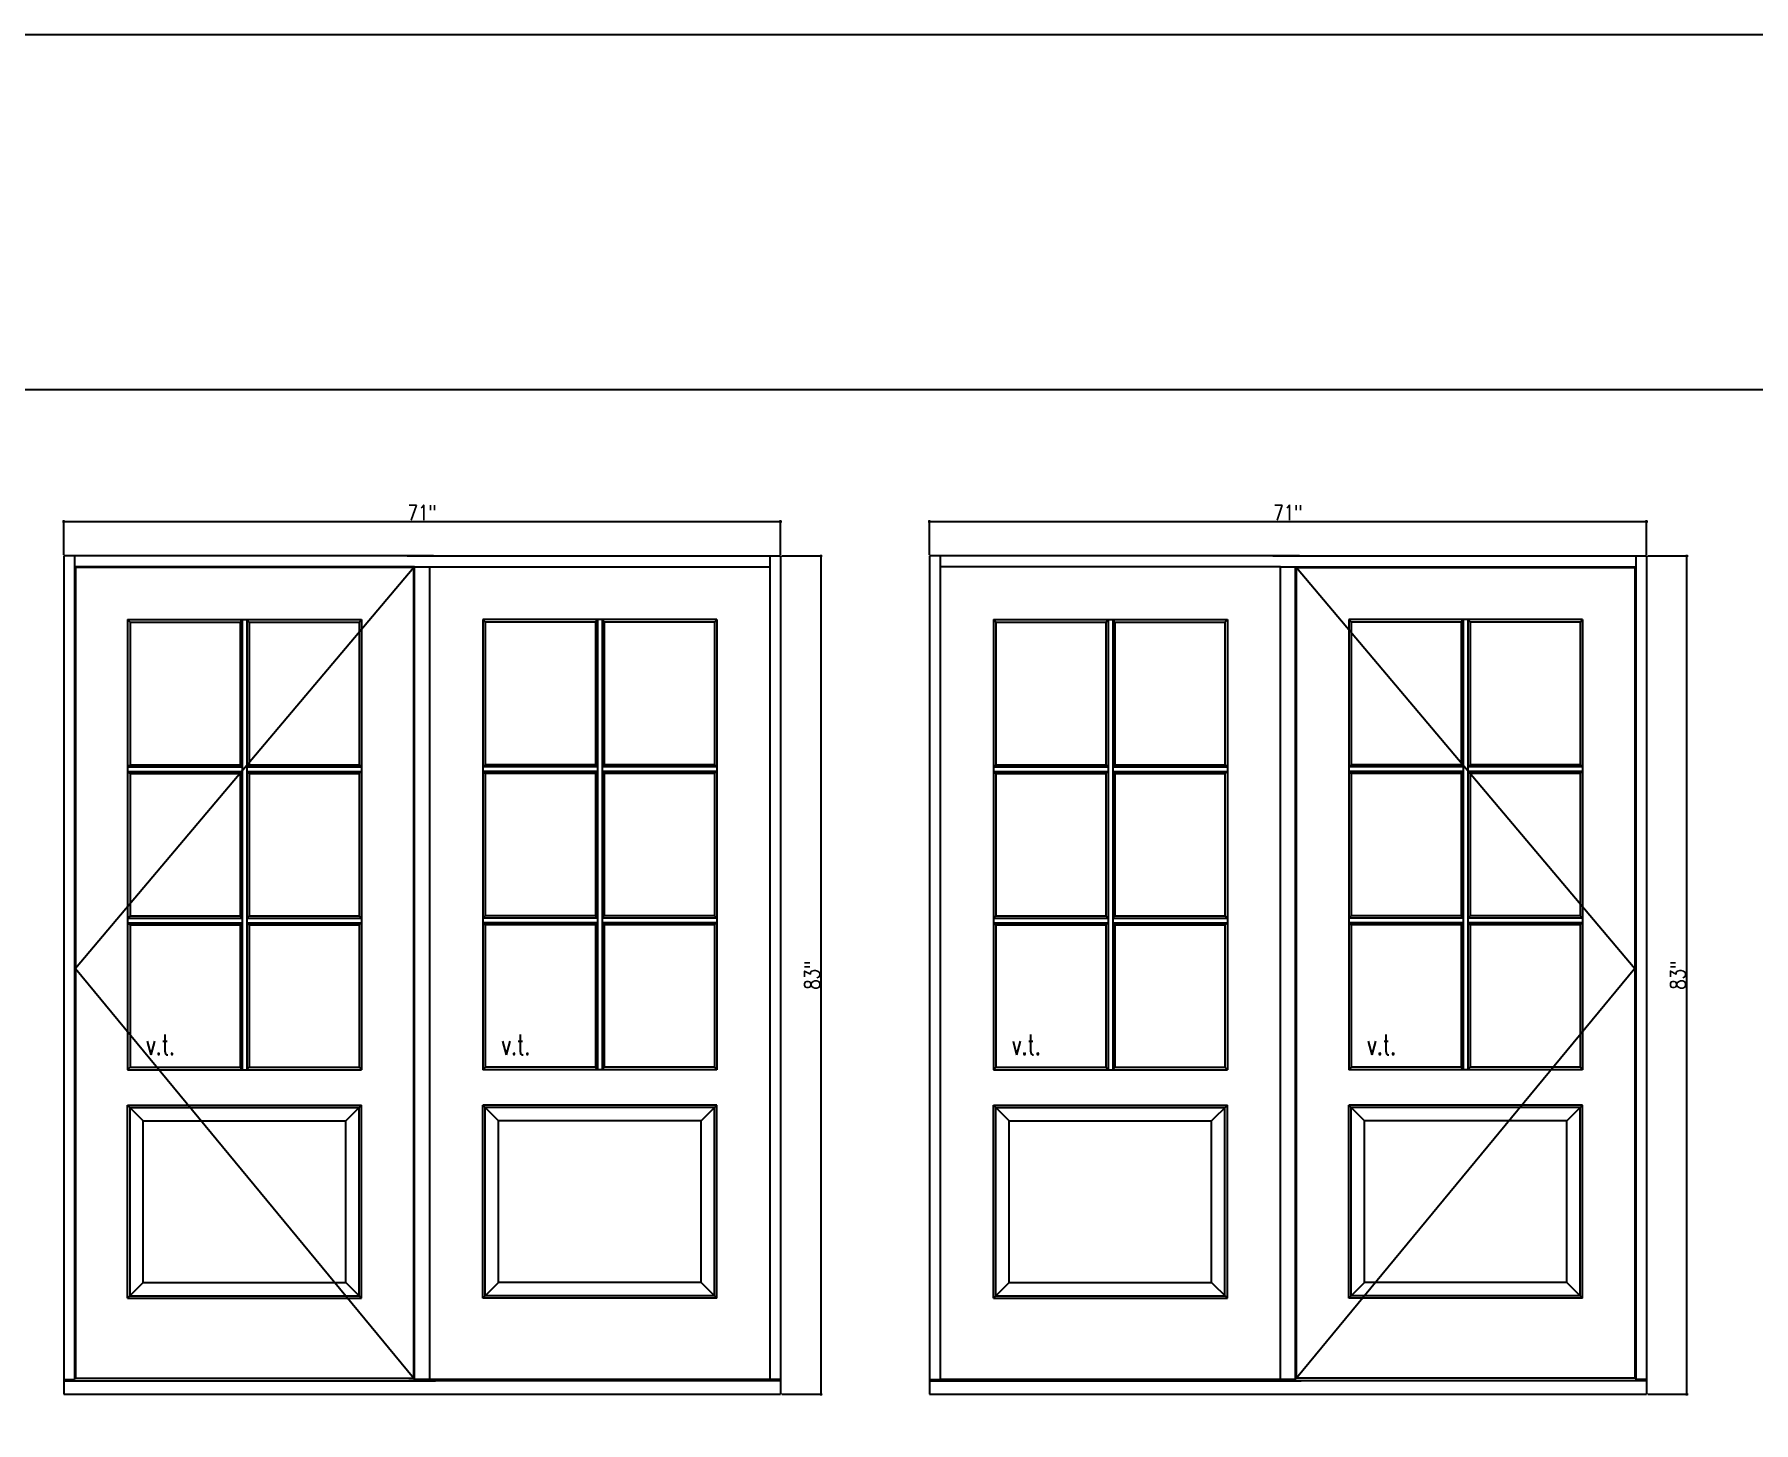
# Model space of a CAD drawing. Header units: inches. Extents: x 1985 to 11287, y 379 to 4336.
# Drawn here: x 8201.7 to 8372, y 4198.9 to 4336.4 of the extents above; entities that cross this region are included whole.
import ezdxf

# ---------------------------------------------------------------- set-up
doc = ezdxf.new("R2010")
doc.units = ezdxf.units.IN
doc.header["$MEASUREMENT"] = 0
doc.layers.get('0').update_dxf_attribs({"linetype": 'CONTINUOUS'})
doc.layers.get('Defpoints').update_dxf_attribs({"linetype": 'CONTINUOUS'})
for name, color, linetype in [('COTE1-1 99', 7, 'CONTINUOUS'), ('elevation 99', 7, 'CONTINUOUS'), ('opening side 99', 1, 'CONTINUOUS'), ('separation 99', 3, 'CONTINUOUS')]:
    doc.layers.add(name, color=color, linetype=linetype)
doc.styles.get("Standard").update_dxf_attribs({"font": 'txt.shx', "width": 0.8})
doc.dimstyles.new('Elevation', dxfattribs={"dimscale": 2, "dimtxt": 0.75, "dimasz": 0.0625, "dimexe": 0.0625, "dimexo": 0.0625, "dimgap": 0.0625, "dimtad": 1, "dimdec": 5, "dimzin": 0, "dimdsep": 46, "dimlunit": 5, "dimtxsty": 'Standard', "dimblk1": 'OBLIQUE', "dimblk2": 'OBLIQUE', "dimsah": 1, "dimcen": 2, "dimdle": 0.0625, "dimclrd": 1, "dimclre": 1, "dimadec": 1, "dimazin": 0, "dimtfac": 0.375, "dimtdec": 5, "dimtmove": 0, "dimatfit": 3, "dimldrblk": 'OBLIQUE', "dimfxl": 1, "dimfrac": 2, "dimtolj": 1, "dimtzin": 0, "dimarcsym": 0})

# ---------------------------------------------------------------- blocks, each defined once
blk = doc.blocks.new('_OBLIQUE')
at = {"color": 0, "linetype": 'ByBlock'}
blk.add_line((-0.5, -0.5), (0.5, 0.5), dxfattribs=at)
blk = doc.blocks.new('*D543')
at = {"layer": 'COTE1-1 99', "color": 1, "lineweight": -2, "transparency": 16777216}
for p, q in [((8204.52, 4288.14), (8275.77, 4288.14)), ((8204.64, 4284.86), (8204.64, 4288.27)), ((8275.64, 4284.86), (8275.64, 4288.27))]:
    blk.add_line(p, q, dxfattribs=at)
at = {"layer": 'Defpoints', "color": 0, "transparency": 16777216}
for p in [(8275.64, 4288.14), (8204.64, 4284.73), (8275.64, 4284.73)]:
    blk.add_point(p, dxfattribs=at)
at = {"layer": 'COTE1-1 99', "color": 1, "lineweight": -2, "transparency": 16777216, "xscale": 0.125, "yscale": 0.125, "zscale": 0.125, "rotation": 180}
blk.add_blockref('_OBLIQUE', (8204.64, 4288.14), dxfattribs=at)
at = {"layer": 'COTE1-1 99', "color": 1, "lineweight": -2, "transparency": 16777216, "xscale": 0.125, "yscale": 0.125, "zscale": 0.125}
blk.add_blockref('_OBLIQUE', (8275.64, 4288.14), dxfattribs=at)
at = {"layer": 'COTE1-1 99', "color": 0, "transparency": 16777216, "insert": (8240.14, 4289.02), "char_height": 1.5, "attachment_point": 5}
blk.add_mtext('\\A1;71"', dxfattribs=at)
blk = doc.blocks.new('*D544')
at = {"layer": 'COTE1-1 99', "color": 1, "lineweight": -2, "transparency": 16777216}
for p, q in [((8275.77, 4284.73), (8279.77, 4284.73)), ((8279.65, 4201.61), (8279.65, 4284.86)), ((8275.77, 4201.73), (8279.77, 4201.73))]:
    blk.add_line(p, q, dxfattribs=at)
at = {"layer": 'Defpoints', "color": 0, "transparency": 16777216}
for p in [(8275.64, 4284.73), (8279.65, 4284.73), (8275.64, 4201.73)]:
    blk.add_point(p, dxfattribs=at)
at = {"layer": 'COTE1-1 99', "color": 1, "lineweight": -2, "transparency": 16777216, "xscale": 0.125, "yscale": 0.125, "zscale": 0.125}
for p, rotation in [((8279.65, 4284.73), 90), ((8279.65, 4201.73), 270)]:
    blk.add_blockref('_OBLIQUE', p, dxfattribs=dict(at, rotation=rotation))
at = {"layer": 'COTE1-1 99', "color": 0, "transparency": 16777216, "insert": (8278.77, 4243.23), "char_height": 1.5, "attachment_point": 5, "rotation": 90}
blk.add_mtext('\\A1;83"', dxfattribs=at)
blk = doc.blocks.new('*D545')
at = {"layer": 'COTE1-1 99', "color": 1, "lineweight": -2, "transparency": 16777216}
for p, q in [((8290.27, 4288.14), (8361.52, 4288.14)), ((8290.39, 4284.86), (8290.39, 4288.27)), ((8361.39, 4284.86), (8361.39, 4288.27))]:
    blk.add_line(p, q, dxfattribs=at)
at = {"layer": 'Defpoints', "color": 0, "transparency": 16777216}
for p in [(8361.39, 4288.14), (8290.39, 4284.73), (8361.39, 4284.73)]:
    blk.add_point(p, dxfattribs=at)
at = {"layer": 'COTE1-1 99', "color": 1, "lineweight": -2, "transparency": 16777216, "xscale": 0.125, "yscale": 0.125, "zscale": 0.125, "rotation": 180}
blk.add_blockref('_OBLIQUE', (8290.39, 4288.14), dxfattribs=at)
at = {"layer": 'COTE1-1 99', "color": 1, "lineweight": -2, "transparency": 16777216, "xscale": 0.125, "yscale": 0.125, "zscale": 0.125}
blk.add_blockref('_OBLIQUE', (8361.39, 4288.14), dxfattribs=at)
at = {"layer": 'COTE1-1 99', "color": 0, "transparency": 16777216, "insert": (8325.89, 4289.02), "char_height": 1.5, "attachment_point": 5}
blk.add_mtext('\\A1;71"', dxfattribs=at)
blk = doc.blocks.new('*D546')
at = {"layer": 'COTE1-1 99', "color": 1, "lineweight": -2, "transparency": 16777216}
for p, q in [((8361.52, 4284.73), (8365.52, 4284.73)), ((8365.4, 4201.61), (8365.4, 4284.86)), ((8361.52, 4201.73), (8365.52, 4201.73))]:
    blk.add_line(p, q, dxfattribs=at)
at = {"layer": 'Defpoints', "color": 0, "transparency": 16777216}
for p in [(8361.39, 4284.73), (8365.4, 4284.73), (8361.39, 4201.73)]:
    blk.add_point(p, dxfattribs=at)
at = {"layer": 'COTE1-1 99', "color": 1, "lineweight": -2, "transparency": 16777216, "xscale": 0.125, "yscale": 0.125, "zscale": 0.125}
for p, rotation in [((8365.4, 4284.73), 90), ((8365.4, 4201.73), 270)]:
    blk.add_blockref('_OBLIQUE', p, dxfattribs=dict(at, rotation=rotation))
at = {"layer": 'COTE1-1 99', "color": 0, "transparency": 16777216, "insert": (8364.52, 4243.23), "char_height": 1.5, "attachment_point": 5, "rotation": 90}
blk.add_mtext('\\A1;83"', dxfattribs=at)

msp = doc.modelspace()

# ---------------------------------------------------------------- linework, layer by layer
at = {"layer": 'elevation 99'}
for p, q in [((8204.642526, 4284.732413), (8204.642526, 4201.732413)), ((8241.267726, 4284.732413), (8204.642526, 4284.732413)), ((8205.705026, 4284.732413), (8205.705026, 4203.191942)), ((8238.642726, 4284.732413), (8275.642726, 4284.732413)), ((8274.580226, 4284.732413), (8274.580226, 4203.191942)), ((8275.642726, 4284.732413), (8275.642726, 4201.732413)), ((8327.019823, 4284.732413), (8290.394623, 4284.732413)), ((8290.394623, 4284.732413), (8290.394623, 4201.732413)), ((8291.457123, 4284.732413), (8291.457123, 4203.191942)), ((8324.394823, 4284.732413), (8361.394823, 4284.732413)), ((8360.332323, 4284.732413), (8360.332323, 4203.191942)), ((8361.394823, 4284.732413), (8361.394823, 4201.732413)), ((8239.392626, 4283.669913), (8205.705026, 4283.669913)), ((8205.798776, 4283.576163), (8205.798776, 4203.322884)), ((8239.298876, 4283.576163), (8205.798776, 4283.576163)), ((8239.298876, 4203.322884), (8239.298876, 4283.576163)), ((8239.392626, 4203.191942), (8239.392626, 4283.669913)), ((8239.392626, 4283.669913), (8240.892626, 4283.669913)), ((8240.892626, 4283.669913), (8274.580226, 4283.669913)), ((8240.892626, 4203.191942), (8240.892626, 4283.669913)), ((8325.144723, 4283.669913), (8291.457123, 4283.669913)), ((8325.144723, 4203.191942), (8325.144723, 4283.669913)), ((8325.144723, 4283.669913), (8326.644723, 4283.669913)), ((8326.644723, 4203.191942), (8326.644723, 4283.669913)), ((8326.644723, 4283.669913), (8360.332323, 4283.669913)), ((8326.738473, 4203.322884), (8326.738473, 4283.576163)), ((8326.738473, 4283.576163), (8360.238573, 4283.576163)), ((8360.238573, 4283.576163), (8360.238573, 4203.322884)), ((8210.96394, 4278.437736), (8210.96394, 4233.870741)), ((8210.96394, 4278.437736), (8234.134313, 4278.437736)), ((8211.205011, 4278.169864), (8210.96394, 4278.437736)), ((8211.205011, 4278.169864), (8211.205011, 4264.066364)), ((8211.205011, 4278.169864), (8222.111626, 4278.169864)), ((8222.111626, 4278.169864), (8222.315826, 4278.437736)), ((8222.111626, 4278.169864), (8222.111626, 4264.066364)), ((8222.315826, 4278.437736), (8222.315826, 4233.870741)), ((8222.782426, 4278.437736), (8222.782426, 4233.870741)), ((8222.782426, 4278.437736), (8222.986626, 4278.169864)), ((8222.986626, 4278.169864), (8222.986626, 4264.066364)), ((8222.986626, 4278.169864), (8233.893241, 4278.169864)), ((8233.893241, 4278.169864), (8234.134313, 4278.437736)), ((8233.893241, 4278.169864), (8233.893241, 4264.066364)), ((8234.134313, 4278.437736), (8234.134313, 4233.870741)), ((8246.392011, 4278.169864), (8246.15094, 4278.437736)), ((8269.321313, 4278.437736), (8246.15094, 4278.437736)), ((8246.15094, 4278.437736), (8246.15094, 4233.870741)), ((8257.298626, 4278.169864), (8246.392011, 4278.169864)), ((8246.392011, 4278.169864), (8246.392011, 4264.066364)), ((8257.502826, 4278.437736), (8257.298626, 4278.169864)), ((8257.298626, 4278.169864), (8257.298626, 4264.066364)), ((8257.502826, 4278.437736), (8257.502826, 4233.870741)), ((8258.173626, 4278.169864), (8257.969426, 4278.437736)), ((8257.969426, 4278.437736), (8257.969426, 4233.870741)), ((8258.173626, 4278.169864), (8258.173626, 4264.066364)), ((8269.080241, 4278.169864), (8258.173626, 4278.169864)), ((8269.080241, 4278.169864), (8269.321313, 4278.437736)), ((8269.080241, 4278.169864), (8269.080241, 4264.066364)), ((8269.321313, 4278.437736), (8269.321313, 4233.870741)), ((8296.957108, 4278.169864), (8296.716037, 4278.437736)), ((8296.716037, 4278.437736), (8319.88641, 4278.437736)), ((8296.716037, 4278.437736), (8296.716037, 4233.870741)), ((8296.957108, 4278.169864), (8307.863723, 4278.169864)), ((8296.957108, 4278.169864), (8296.957108, 4264.066364)), ((8307.863723, 4278.169864), (8308.067923, 4278.437736)), ((8307.863723, 4278.169864), (8307.863723, 4264.066364)), ((8308.067923, 4278.437736), (8308.067923, 4233.870741)), ((8308.534523, 4278.437736), (8308.738723, 4278.169864)), ((8308.534523, 4278.437736), (8308.534523, 4233.870741)), ((8308.738723, 4278.169864), (8319.645338, 4278.169864)), ((8308.738723, 4278.169864), (8308.738723, 4264.066364)), ((8319.645338, 4278.169864), (8319.88641, 4278.437736)), ((8319.645338, 4278.169864), (8319.645338, 4264.066364)), ((8319.88641, 4278.437736), (8319.88641, 4233.870741)), ((8331.903037, 4278.437736), (8331.903037, 4233.870741)), ((8355.07341, 4278.437736), (8331.903037, 4278.437736)), ((8332.144108, 4278.169864), (8331.903037, 4278.437736)), ((8332.144108, 4278.169864), (8332.144108, 4264.066364)), ((8343.050723, 4278.169864), (8332.144108, 4278.169864)), ((8343.254923, 4278.437736), (8343.050723, 4278.169864)), ((8343.050723, 4278.169864), (8343.050723, 4264.066364)), ((8343.254923, 4278.437736), (8343.254923, 4233.870741)), ((8343.721523, 4278.437736), (8343.721523, 4233.870741)), ((8343.925723, 4278.169864), (8343.721523, 4278.437736)), ((8354.832338, 4278.169864), (8343.925723, 4278.169864)), ((8343.925723, 4278.169864), (8343.925723, 4264.066364)), ((8354.832338, 4278.169864), (8355.07341, 4278.437736)), ((8354.832338, 4278.169864), (8354.832338, 4264.066364)), ((8355.07341, 4278.437736), (8355.07341, 4233.870741)), ((8211.205011, 4264.066364), (8210.96394, 4263.862164)), ((8210.96394, 4263.862164), (8222.315826, 4263.862164)), ((8211.205011, 4264.066364), (8222.111626, 4264.066364)), ((8222.111626, 4264.066364), (8222.315826, 4263.862164)), ((8222.986626, 4264.066364), (8222.782426, 4263.862164)), ((8222.782426, 4263.862164), (8234.134313, 4263.862164)), ((8222.986626, 4264.066364), (8233.893241, 4264.066364)), ((8233.893241, 4264.066364), (8234.134313, 4263.862164)), ((8246.392011, 4264.066364), (8246.15094, 4263.862164)), ((8257.502826, 4263.862164), (8246.15094, 4263.862164)), ((8257.298626, 4264.066364), (8246.392011, 4264.066364)), ((8257.298626, 4264.066364), (8257.502826, 4263.862164)), ((8258.173626, 4264.066364), (8257.969426, 4263.862164)), ((8269.321313, 4263.862164), (8257.969426, 4263.862164)), ((8269.080241, 4264.066364), (8258.173626, 4264.066364)), ((8269.080241, 4264.066364), (8269.321313, 4263.862164)), ((8296.957108, 4264.066364), (8296.716037, 4263.862164)), ((8296.716037, 4263.862164), (8308.067923, 4263.862164)), ((8296.957108, 4264.066364), (8307.863723, 4264.066364)), ((8307.863723, 4264.066364), (8308.067923, 4263.862164)), ((8308.738723, 4264.066364), (8308.534523, 4263.862164)), ((8308.534523, 4263.862164), (8319.88641, 4263.862164)), ((8308.738723, 4264.066364), (8319.645338, 4264.066364)), ((8319.645338, 4264.066364), (8319.88641, 4263.862164)), ((8332.144108, 4264.066364), (8331.903037, 4263.862164)), ((8343.254923, 4263.862164), (8331.903037, 4263.862164)), ((8343.050723, 4264.066364), (8332.144108, 4264.066364)), ((8343.050723, 4264.066364), (8343.254923, 4263.862164)), ((8343.925723, 4264.066364), (8343.721523, 4263.862164)), ((8355.07341, 4263.862164), (8343.721523, 4263.862164)), ((8354.832338, 4264.066364), (8343.925723, 4264.066364)), ((8354.832338, 4264.066364), (8355.07341, 4263.862164)), ((8210.96394, 4263.395564), (8222.315826, 4263.395564)), ((8211.205011, 4263.191364), (8210.96394, 4263.395564)), ((8211.205011, 4263.191364), (8222.111626, 4263.191364)), ((8211.205011, 4263.191364), (8211.205011, 4249.087864)), ((8222.111626, 4263.191364), (8222.315826, 4263.395564)), ((8222.111626, 4263.191364), (8222.111626, 4249.087864)), ((8222.986626, 4263.191364), (8222.782426, 4263.395564)), ((8222.782426, 4263.395564), (8234.134313, 4263.395564)), ((8222.986626, 4263.191364), (8233.893241, 4263.191364)), ((8222.986626, 4263.191364), (8222.986626, 4249.087864)), ((8233.893241, 4263.191364), (8234.134313, 4263.395564)), ((8233.893241, 4263.191364), (8233.893241, 4249.087864)), ((8257.502826, 4263.395564), (8246.15094, 4263.395564)), ((8246.392011, 4263.191364), (8246.15094, 4263.395564)), ((8257.298626, 4263.191364), (8246.392011, 4263.191364)), ((8246.392011, 4263.191364), (8246.392011, 4249.087864)), ((8257.298626, 4263.191364), (8257.502826, 4263.395564)), ((8257.298626, 4263.191364), (8257.298626, 4249.087864)), ((8258.173626, 4263.191364), (8257.969426, 4263.395564)), ((8269.321313, 4263.395564), (8257.969426, 4263.395564)), ((8258.173626, 4263.191364), (8258.173626, 4249.087864)), ((8269.080241, 4263.191364), (8258.173626, 4263.191364)), ((8269.080241, 4263.191364), (8269.321313, 4263.395564)), ((8269.080241, 4263.191364), (8269.080241, 4249.087864)), ((8296.957108, 4263.191364), (8296.716037, 4263.395564)), ((8296.716037, 4263.395564), (8308.067923, 4263.395564)), ((8296.957108, 4263.191364), (8296.957108, 4249.087864)), ((8296.957108, 4263.191364), (8307.863723, 4263.191364)), ((8307.863723, 4263.191364), (8308.067923, 4263.395564)), ((8307.863723, 4263.191364), (8307.863723, 4249.087864)), ((8308.534523, 4263.395564), (8319.88641, 4263.395564)), ((8308.738723, 4263.191364), (8308.534523, 4263.395564)), ((8308.738723, 4263.191364), (8308.738723, 4249.087864)), ((8308.738723, 4263.191364), (8319.645338, 4263.191364)), ((8319.645338, 4263.191364), (8319.88641, 4263.395564)), ((8319.645338, 4263.191364), (8319.645338, 4249.087864)), ((8332.144108, 4263.191364), (8331.903037, 4263.395564)), ((8343.254923, 4263.395564), (8331.903037, 4263.395564)), ((8332.144108, 4263.191364), (8332.144108, 4249.087864)), ((8343.050723, 4263.191364), (8332.144108, 4263.191364)), ((8343.050723, 4263.191364), (8343.254923, 4263.395564)), ((8343.050723, 4263.191364), (8343.050723, 4249.087864)), ((8355.07341, 4263.395564), (8343.721523, 4263.395564)), ((8343.925723, 4263.191364), (8343.721523, 4263.395564)), ((8354.832338, 4263.191364), (8343.925723, 4263.191364)), ((8343.925723, 4263.191364), (8343.925723, 4249.087864)), ((8354.832338, 4263.191364), (8355.07341, 4263.395564)), ((8354.832338, 4263.191364), (8354.832338, 4249.087864)), ((8211.205011, 4249.087864), (8210.96394, 4248.883664)), ((8210.96394, 4248.883664), (8222.315826, 4248.883664)), ((8211.205011, 4249.087864), (8222.111626, 4249.087864)), ((8222.782426, 4248.883664), (8234.134313, 4248.883664)), ((8222.986626, 4249.087864), (8233.893241, 4249.087864)), ((8233.893241, 4249.087864), (8234.134313, 4248.883664)), ((8246.392011, 4249.087864), (8246.15094, 4248.883664)), ((8257.502826, 4248.883664), (8246.15094, 4248.883664)), ((8257.298626, 4249.087864), (8246.392011, 4249.087864)), ((8269.321313, 4248.883664), (8257.969426, 4248.883664)), ((8269.080241, 4249.087864), (8258.173626, 4249.087864)), ((8269.080241, 4249.087864), (8269.321313, 4248.883664)), ((8296.957108, 4249.087864), (8296.716037, 4248.883664)), ((8296.716037, 4248.883664), (8308.067923, 4248.883664)), ((8296.957108, 4249.087864), (8307.863723, 4249.087864)), ((8308.534523, 4248.883664), (8319.88641, 4248.883664)), ((8308.738723, 4249.087864), (8319.645338, 4249.087864)), ((8319.645338, 4249.087864), (8319.88641, 4248.883664)), ((8332.144108, 4249.087864), (8331.903037, 4248.883664)), ((8343.254923, 4248.883664), (8331.903037, 4248.883664)), ((8343.050723, 4249.087864), (8332.144108, 4249.087864)), ((8355.07341, 4248.883664), (8343.721523, 4248.883664)), ((8354.832338, 4249.087864), (8343.925723, 4249.087864)), ((8354.832338, 4249.087864), (8355.07341, 4248.883664)), ((8210.96394, 4248.421513), (8222.315826, 4248.421513)), ((8211.205011, 4248.217313), (8222.111626, 4248.217313)), ((8211.205011, 4248.217313), (8211.205011, 4234.111813)), ((8222.111626, 4248.217313), (8222.111626, 4234.111813)), ((8222.782426, 4248.421513), (8234.134313, 4248.421513)), ((8222.986626, 4248.217313), (8222.986626, 4234.111813)), ((8222.986626, 4248.217313), (8233.893241, 4248.217313)), ((8233.893241, 4248.217313), (8234.134313, 4248.421513)), ((8233.893241, 4248.217313), (8233.893241, 4234.111813)), ((8257.502826, 4248.421513), (8246.15094, 4248.421513)), ((8246.392011, 4248.217313), (8246.15094, 4248.421513)), ((8257.298626, 4248.217313), (8246.392011, 4248.217313)), ((8246.392011, 4248.217313), (8246.392011, 4234.111813)), ((8257.298626, 4248.217313), (8257.298626, 4234.111813)), ((8269.321313, 4248.421513), (8257.969426, 4248.421513)), ((8258.173626, 4248.217313), (8258.173626, 4234.111813)), ((8269.080241, 4248.217313), (8258.173626, 4248.217313)), ((8269.080241, 4248.217313), (8269.080241, 4234.111813)), ((8296.716037, 4248.421513), (8308.067923, 4248.421513)), ((8296.957108, 4248.217313), (8296.957108, 4234.111813)), ((8296.957108, 4248.217313), (8307.863723, 4248.217313)), ((8307.863723, 4248.217313), (8307.863723, 4234.111813)), ((8308.534523, 4248.421513), (8319.88641, 4248.421513)), ((8308.738723, 4248.217313), (8319.645338, 4248.217313)), ((8308.738723, 4248.217313), (8308.738723, 4234.111813)), ((8319.645338, 4248.217313), (8319.88641, 4248.421513)), ((8319.645338, 4248.217313), (8319.645338, 4234.111813)), ((8332.144108, 4248.217313), (8331.903037, 4248.421513)), ((8343.254923, 4248.421513), (8331.903037, 4248.421513)), ((8332.144108, 4248.217313), (8332.144108, 4234.111813)), ((8343.050723, 4248.217313), (8332.144108, 4248.217313)), ((8343.050723, 4248.217313), (8343.050723, 4234.111813)), ((8355.07341, 4248.421513), (8343.721523, 4248.421513)), ((8354.832338, 4248.217313), (8343.925723, 4248.217313)), ((8343.925723, 4248.217313), (8343.925723, 4234.111813)), ((8354.832338, 4248.217313), (8354.832338, 4234.111813)), ((8210.96394, 4233.870741), (8211.205011, 4234.111813)), ((8210.96394, 4233.870741), (8234.134313, 4233.870741)), ((8211.205011, 4234.111813), (8222.111626, 4234.111813)), ((8222.111626, 4234.111813), (8222.315826, 4233.870741)), ((8222.986626, 4234.111813), (8222.782426, 4233.870741)), ((8222.986626, 4234.111813), (8233.893241, 4234.111813)), ((8234.134313, 4233.870741), (8233.893241, 4234.111813)), ((8246.15094, 4233.870741), (8246.392011, 4234.111813)), ((8269.321313, 4233.870741), (8246.15094, 4233.870741)), ((8257.298626, 4234.111813), (8246.392011, 4234.111813)), ((8257.298626, 4234.111813), (8257.502826, 4233.870741)), ((8258.173626, 4234.111813), (8257.969426, 4233.870741)), ((8269.080241, 4234.111813), (8258.173626, 4234.111813)), ((8269.321313, 4233.870741), (8269.080241, 4234.111813)), ((8296.716037, 4233.870741), (8296.957108, 4234.111813)), ((8296.716037, 4233.870741), (8319.88641, 4233.870741)), ((8296.957108, 4234.111813), (8307.863723, 4234.111813)), ((8307.863723, 4234.111813), (8308.067923, 4233.870741)), ((8308.738723, 4234.111813), (8308.534523, 4233.870741)), ((8308.738723, 4234.111813), (8319.645338, 4234.111813)), ((8319.88641, 4233.870741), (8319.645338, 4234.111813)), ((8331.903037, 4233.870741), (8332.144108, 4234.111813)), ((8355.07341, 4233.870741), (8331.903037, 4233.870741)), ((8343.050723, 4234.111813), (8332.144108, 4234.111813)), ((8343.050723, 4234.111813), (8343.254923, 4233.870741)), ((8343.925723, 4234.111813), (8343.721523, 4233.870741)), ((8354.832338, 4234.111813), (8343.925723, 4234.111813)), ((8355.07341, 4233.870741), (8354.832338, 4234.111813)), ((8210.963881, 4230.352884), (8234.134357, 4230.352884)), ((8210.963881, 4211.241302), (8210.963881, 4230.352884)), ((8212.517452, 4228.799263), (8210.963881, 4230.352884)), ((8211.204952, 4230.111763), (8233.893285, 4230.111763)), ((8211.204952, 4211.482373), (8211.204952, 4230.111763)), ((8234.134357, 4230.352884), (8232.580785, 4228.799263)), ((8233.893285, 4211.482373), (8233.893285, 4230.111763)), ((8234.134357, 4211.241302), (8234.134357, 4230.352884)), ((8246.150896, 4230.352884), (8247.704467, 4228.799263)), ((8246.150896, 4211.241302), (8246.150896, 4230.352884)), ((8269.321372, 4230.352884), (8246.150896, 4230.352884)), ((8246.391967, 4211.482373), (8246.391967, 4230.111763)), ((8269.0803, 4230.111763), (8246.391967, 4230.111763)), ((8267.7678, 4228.799263), (8269.321372, 4230.352884)), ((8269.0803, 4211.482373), (8269.0803, 4230.111763)), ((8269.321372, 4211.241302), (8269.321372, 4230.352884)), ((8298.269549, 4228.799263), (8296.715978, 4230.352884)), ((8296.715978, 4211.241302), (8296.715978, 4230.352884)), ((8296.715978, 4230.352884), (8319.886454, 4230.352884)), ((8296.957049, 4211.482373), (8296.957049, 4230.111763)), ((8296.957049, 4230.111763), (8319.645382, 4230.111763)), ((8319.886454, 4230.352884), (8318.332882, 4228.799263)), ((8319.645382, 4211.482373), (8319.645382, 4230.111763)), ((8319.886454, 4211.241302), (8319.886454, 4230.352884)), ((8355.073469, 4230.352884), (8331.902993, 4230.352884)), ((8331.902993, 4211.241302), (8331.902993, 4230.352884)), ((8331.902993, 4230.352884), (8333.456564, 4228.799263)), ((8354.832397, 4230.111763), (8332.144064, 4230.111763)), ((8332.144064, 4211.482373), (8332.144064, 4230.111763)), ((8353.519897, 4228.799263), (8355.073469, 4230.352884)), ((8354.832397, 4211.482373), (8354.832397, 4230.111763)), ((8355.073469, 4211.241302), (8355.073469, 4230.352884)), ((8212.517452, 4228.799263), (8232.580785, 4228.799263)), ((8212.517452, 4212.794873), (8212.517452, 4228.799263)), ((8232.580785, 4212.794873), (8232.580785, 4228.799263)), ((8247.704467, 4212.794873), (8247.704467, 4228.799263)), ((8267.7678, 4228.799263), (8247.704467, 4228.799263)), ((8267.7678, 4212.794873), (8267.7678, 4228.799263)), ((8298.269549, 4212.794873), (8298.269549, 4228.799263)), ((8298.269549, 4228.799263), (8318.332882, 4228.799263)), ((8318.332882, 4212.794873), (8318.332882, 4228.799263)), ((8353.519897, 4228.799263), (8333.456564, 4228.799263)), ((8333.456564, 4212.794873), (8333.456564, 4228.799263)), ((8353.519897, 4212.794873), (8353.519897, 4228.799263)), ((8210.963881, 4211.241302), (8212.517452, 4212.794873)), ((8212.517452, 4212.794873), (8232.580785, 4212.794873)), ((8234.134357, 4211.241302), (8232.580785, 4212.794873)), ((8246.150896, 4211.241302), (8247.704467, 4212.794873)), ((8267.7678, 4212.794873), (8247.704467, 4212.794873)), ((8269.321372, 4211.241302), (8267.7678, 4212.794873)), ((8296.715978, 4211.241302), (8298.269549, 4212.794873)), ((8298.269549, 4212.794873), (8318.332882, 4212.794873)), ((8319.886454, 4211.241302), (8318.332882, 4212.794873)), ((8331.902993, 4211.241302), (8333.456564, 4212.794873)), ((8353.519897, 4212.794873), (8333.456564, 4212.794873)), ((8355.073469, 4211.241302), (8353.519897, 4212.794873)), ((8210.963881, 4211.241302), (8234.134357, 4211.241302)), ((8211.204952, 4211.482373), (8233.893285, 4211.482373)), ((8269.321372, 4211.241302), (8246.150896, 4211.241302)), ((8269.0803, 4211.482373), (8246.391967, 4211.482373)), ((8296.715978, 4211.241302), (8319.886454, 4211.241302)), ((8296.957049, 4211.482373), (8319.645382, 4211.482373)), ((8355.073469, 4211.241302), (8331.902993, 4211.241302)), ((8354.832397, 4211.482373), (8332.144064, 4211.482373)), ((8204.642526, 4203.191942), (8205.705026, 4203.191942)), ((8204.642526, 4203.076113), (8241.455126, 4203.076113)), ((8205.798776, 4203.322884), (8239.298876, 4203.322884)), ((8275.642726, 4203.076113), (8238.830126, 4203.076113)), ((8274.580226, 4203.191942), (8239.392626, 4203.191942)), ((8275.642726, 4203.191942), (8274.580226, 4203.191942)), ((8290.394623, 4203.191942), (8291.457123, 4203.191942)), ((8290.394623, 4203.076113), (8327.207223, 4203.076113)), ((8326.644723, 4203.191942), (8291.457123, 4203.191942)), ((8361.394823, 4203.076113), (8324.582223, 4203.076113)), ((8360.238573, 4203.322884), (8326.738473, 4203.322884)), ((8361.394823, 4203.191942), (8360.332323, 4203.191942)), ((8204.642526, 4201.732413), (8275.642726, 4201.732413)), ((8290.394623, 4201.732413), (8361.394823, 4201.732413))]:
    msp.add_line(p, q, dxfattribs=at)
at = {"layer": 'elevation 99', "color": 7}
for p, q in [((8222.111626, 4249.087864), (8222.315826, 4248.883664)), ((8222.986626, 4249.087864), (8222.782426, 4248.883664)), ((8257.298626, 4249.087864), (8257.502826, 4248.883664)), ((8258.173626, 4249.087864), (8257.969426, 4248.883664)), ((8307.863723, 4249.087864), (8308.067923, 4248.883664)), ((8308.738723, 4249.087864), (8308.534523, 4248.883664)), ((8343.050723, 4249.087864), (8343.254923, 4248.883664)), ((8343.925723, 4249.087864), (8343.721523, 4248.883664)), ((8211.205011, 4248.217313), (8210.96394, 4248.421513)), ((8222.111626, 4248.217313), (8222.315826, 4248.421513)), ((8222.986626, 4248.217313), (8222.782426, 4248.421513)), ((8257.298626, 4248.217313), (8257.502826, 4248.421513)), ((8258.173626, 4248.217313), (8257.969426, 4248.421513)), ((8269.080241, 4248.217313), (8269.321313, 4248.421513)), ((8296.957108, 4248.217313), (8296.716037, 4248.421513)), ((8307.863723, 4248.217313), (8308.067923, 4248.421513)), ((8308.738723, 4248.217313), (8308.534523, 4248.421513)), ((8343.050723, 4248.217313), (8343.254923, 4248.421513)), ((8343.925723, 4248.217313), (8343.721523, 4248.421513)), ((8354.832338, 4248.217313), (8355.07341, 4248.421513))]:
    msp.add_line(p, q, dxfattribs=at)
at = {"layer": 'opening side 99', "color": 1}
for p, q in [((8239.298876, 4283.576163), (8205.798776, 4243.896475)), ((8326.738473, 4283.576163), (8360.238573, 4243.896475)), ((8205.798776, 4243.896475), (8239.298876, 4203.322884)), ((8360.238573, 4243.896475), (8326.738473, 4203.322884))]:
    msp.add_line(p, q, dxfattribs=at)
at = {"layer": 'separation 99'}
msp.add_line((7685.752407, 4301.200203), (9943.552213, 4301.200203), dxfattribs=at)
msp.add_lwpolyline([(9954.635727, 3266.28393), (7087.963638, 3266.28393), (7087.963638, 4336.37128), (9954.635727, 4336.37128)], close=True, dxfattribs=at)

# ---------------------------------------------------------------- texts
at = {"layer": 'elevation 99', "width": 0.7}
for p in [(8212.784946, 4235.357076), (8247.971946, 4235.357076), (8298.537043, 4235.357076), (8333.724043, 4235.357076)]:
    msp.add_text('v.t.', height=2, dxfattribs=at).set_placement(p)

# ---------------------------------------------------------------- dimensions: what is measured, and where the dimension line sits
at = {"layer": 'COTE1-1 99'}
for base, p1, p2, picture, middle in [((8275.642726, 4288.14009), (8204.642526, 4284.732413), (8275.642726, 4284.732413), '*D543', (8240.142626, 4289.01509)), ((8361.394823, 4288.14009), (8290.394623, 4284.732413), (8361.394823, 4284.732413), '*D545', (8325.894723, 4289.01509))]:
    dim = msp.add_linear_dim(base=base, p1=p1, p2=p2, dimstyle='Elevation', override={"dimtxt": 0.75, "dimdec": 5, "dimlunit": 5, "dimpost": '"'}, dxfattribs=at)
    dim.commit()
    dim.dimension.update_dxf_attribs({"geometry": picture, "text_midpoint": middle})
for base, p1, p2, picture, middle in [((8279.64628, 4284.732413), (8275.642726, 4201.732413), (8275.642726, 4284.732413), '*D544', (8278.77128, 4243.232413)), ((8365.398377, 4284.732413), (8361.394823, 4201.732413), (8361.394823, 4284.732413), '*D546', (8364.523377, 4243.232413))]:
    dim = msp.add_linear_dim(base=base, p1=p1, p2=p2, angle=90, dimstyle='Elevation', override={"dimtxt": 0.75, "dimdec": 5, "dimlunit": 5, "dimpost": '"'}, dxfattribs=at)
    dim.commit()
    dim.dimension.update_dxf_attribs({"geometry": picture, "text_midpoint": middle})

doc.saveas('drawing.dxf')
